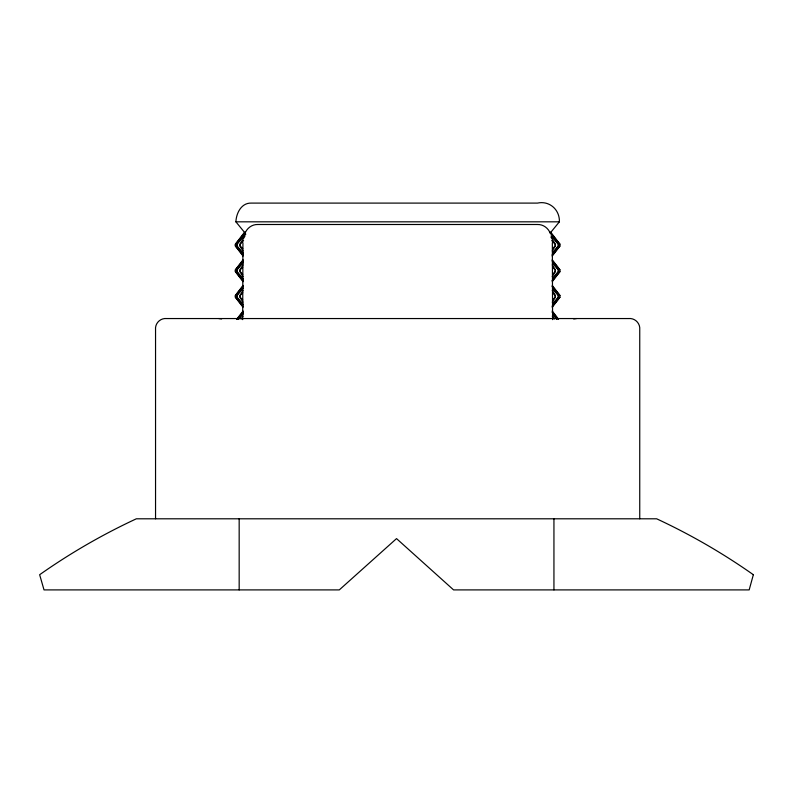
<?xml version="1.0" encoding="UTF-8"?>
<svg xmlns="http://www.w3.org/2000/svg" width="793" height="793" viewBox="0 0 793 793"><rect width="100%" height="100%" fill="white"/><g stroke="black" fill="none" stroke-linecap="round" stroke-linejoin="round"><path stroke-width="1.19" d="M242.936 242.737L242.698 319.619M243.114 254.94L236.839 246.008L236.839 244.214L245.206 232.299L244.462 232.299L235.898 221.822C236.274 213.119 241.419 202.621 251.48 203.097L537.515 203.097C549.4 200.451 559.838 209.679 559.392 221.822L550.818 232.299L550.084 232.299L558.441 244.214L558.441 246.008L552.176 254.94M244.839 233.806C246.702 228.275 251.996 224.26 257.903 224.498L537.376 224.498C543.284 224.26 548.587 228.275 550.451 233.806M243.015 250.975L239.873 246.008L239.873 244.214L244.898 236.274M243.015 276.588L239.873 271.632L239.873 269.838L243.015 264.872M243.015 302.212L239.873 297.246L239.873 295.462L243.015 290.496M241.131 319.093L243.015 316.12M552.265 250.975L555.407 246.008L555.407 244.214L551.016 237.266M552.265 276.588L555.407 271.632L555.407 269.838L552.265 264.872M552.265 302.212L555.407 297.246L555.407 295.462L552.265 290.496M243.114 280.563L236.839 271.632L236.839 269.838L243.114 260.907M243.114 306.187L236.839 297.246L236.839 295.462L243.114 286.521M238.237 319.093L243.114 312.145M552.176 280.563L558.441 271.632L558.441 269.838L552.176 260.897M552.176 306.187L558.441 297.246L558.441 295.462L552.176 286.521M243.064 256.089L235.352 246.008L235.352 244.214L244.462 232.299M243.064 281.713L235.352 271.632L235.352 269.838L243.064 259.757M243.064 307.327L235.352 297.246L235.352 295.462L243.064 285.381M236.75 319.242L243.064 310.995M552.225 256.089L559.937 246.008L552.334 255.177M552.225 281.713L559.937 271.632L552.334 280.791M552.225 307.327L559.937 297.246L552.334 306.415M242.945 255.177L235.432 246.008L235.432 244.214L245.206 232.299M242.945 280.791L235.432 271.632L235.432 269.838L242.945 260.669M242.945 306.415L235.432 297.246L235.432 295.462L242.945 286.293M236.929 319.242L242.945 311.917M243.431 253.344L237.067 246.008L237.067 244.214L245.82 234.133M243.431 278.958L237.067 271.632L237.067 269.838L243.431 262.503M243.431 304.581L237.067 297.246L237.067 295.462L243.431 288.127M238.653 319.242L243.431 313.75M552.652 252.422L558.222 246.008L558.222 244.214L551.056 235.967M552.652 278.046L558.222 271.632L558.222 269.838L552.652 263.425M552.652 303.669L558.222 297.246L558.222 295.462L552.652 289.039M242.747 248.754L240.249 246.008L240.249 244.214L243.57 240.557M242.747 274.378L240.249 271.632L240.249 269.838L242.747 267.092M242.747 300.002L240.249 297.246L240.249 295.462L242.747 292.706M552.543 248.754L555.041 246.008L555.041 244.214L551.71 240.547M552.543 274.378L555.041 271.632L555.041 269.838L552.543 267.092M552.543 300.002L555.041 297.246L555.041 295.462L552.543 292.706M573.686 318.925L576.531 318.548M235.898 221.822L559.392 221.822M550.084 232.299L559.937 244.214L550.818 232.299M559.858 271.632L559.937 269.838L552.334 260.669M559.858 297.246L559.937 295.462L552.334 286.293M218.749 318.548L221.594 318.925M552.652 314.662L556.627 319.242M552.334 311.917L558.351 319.242M552.225 259.757L559.937 269.838M552.225 285.381L559.937 295.462M552.225 310.995L558.53 319.242M552.176 312.145L557.053 319.093M552.265 316.12L554.148 319.093M552.344 242.737L552.582 319.619M639.743 518.8L639.743 329.739C640.427 323.316 634.945 317.854 628.532 318.548L166.758 318.548C160.345 317.864 154.863 323.316 155.547 329.739L155.547 518.8M559.858 244.214L559.858 246.008M553.94 518.8L553.94 589.903M239.169 518.8L239.169 589.903M753.35 574.717L749.167 589.903L453.576 589.903L396.53 538.606L339.295 589.903L44.021 589.903L39.65 574.717C70.141 553.236 102.525 534.532 136.346 518.8L656.654 518.8C690.475 534.532 722.859 553.236 753.35 574.717"/></g></svg>
